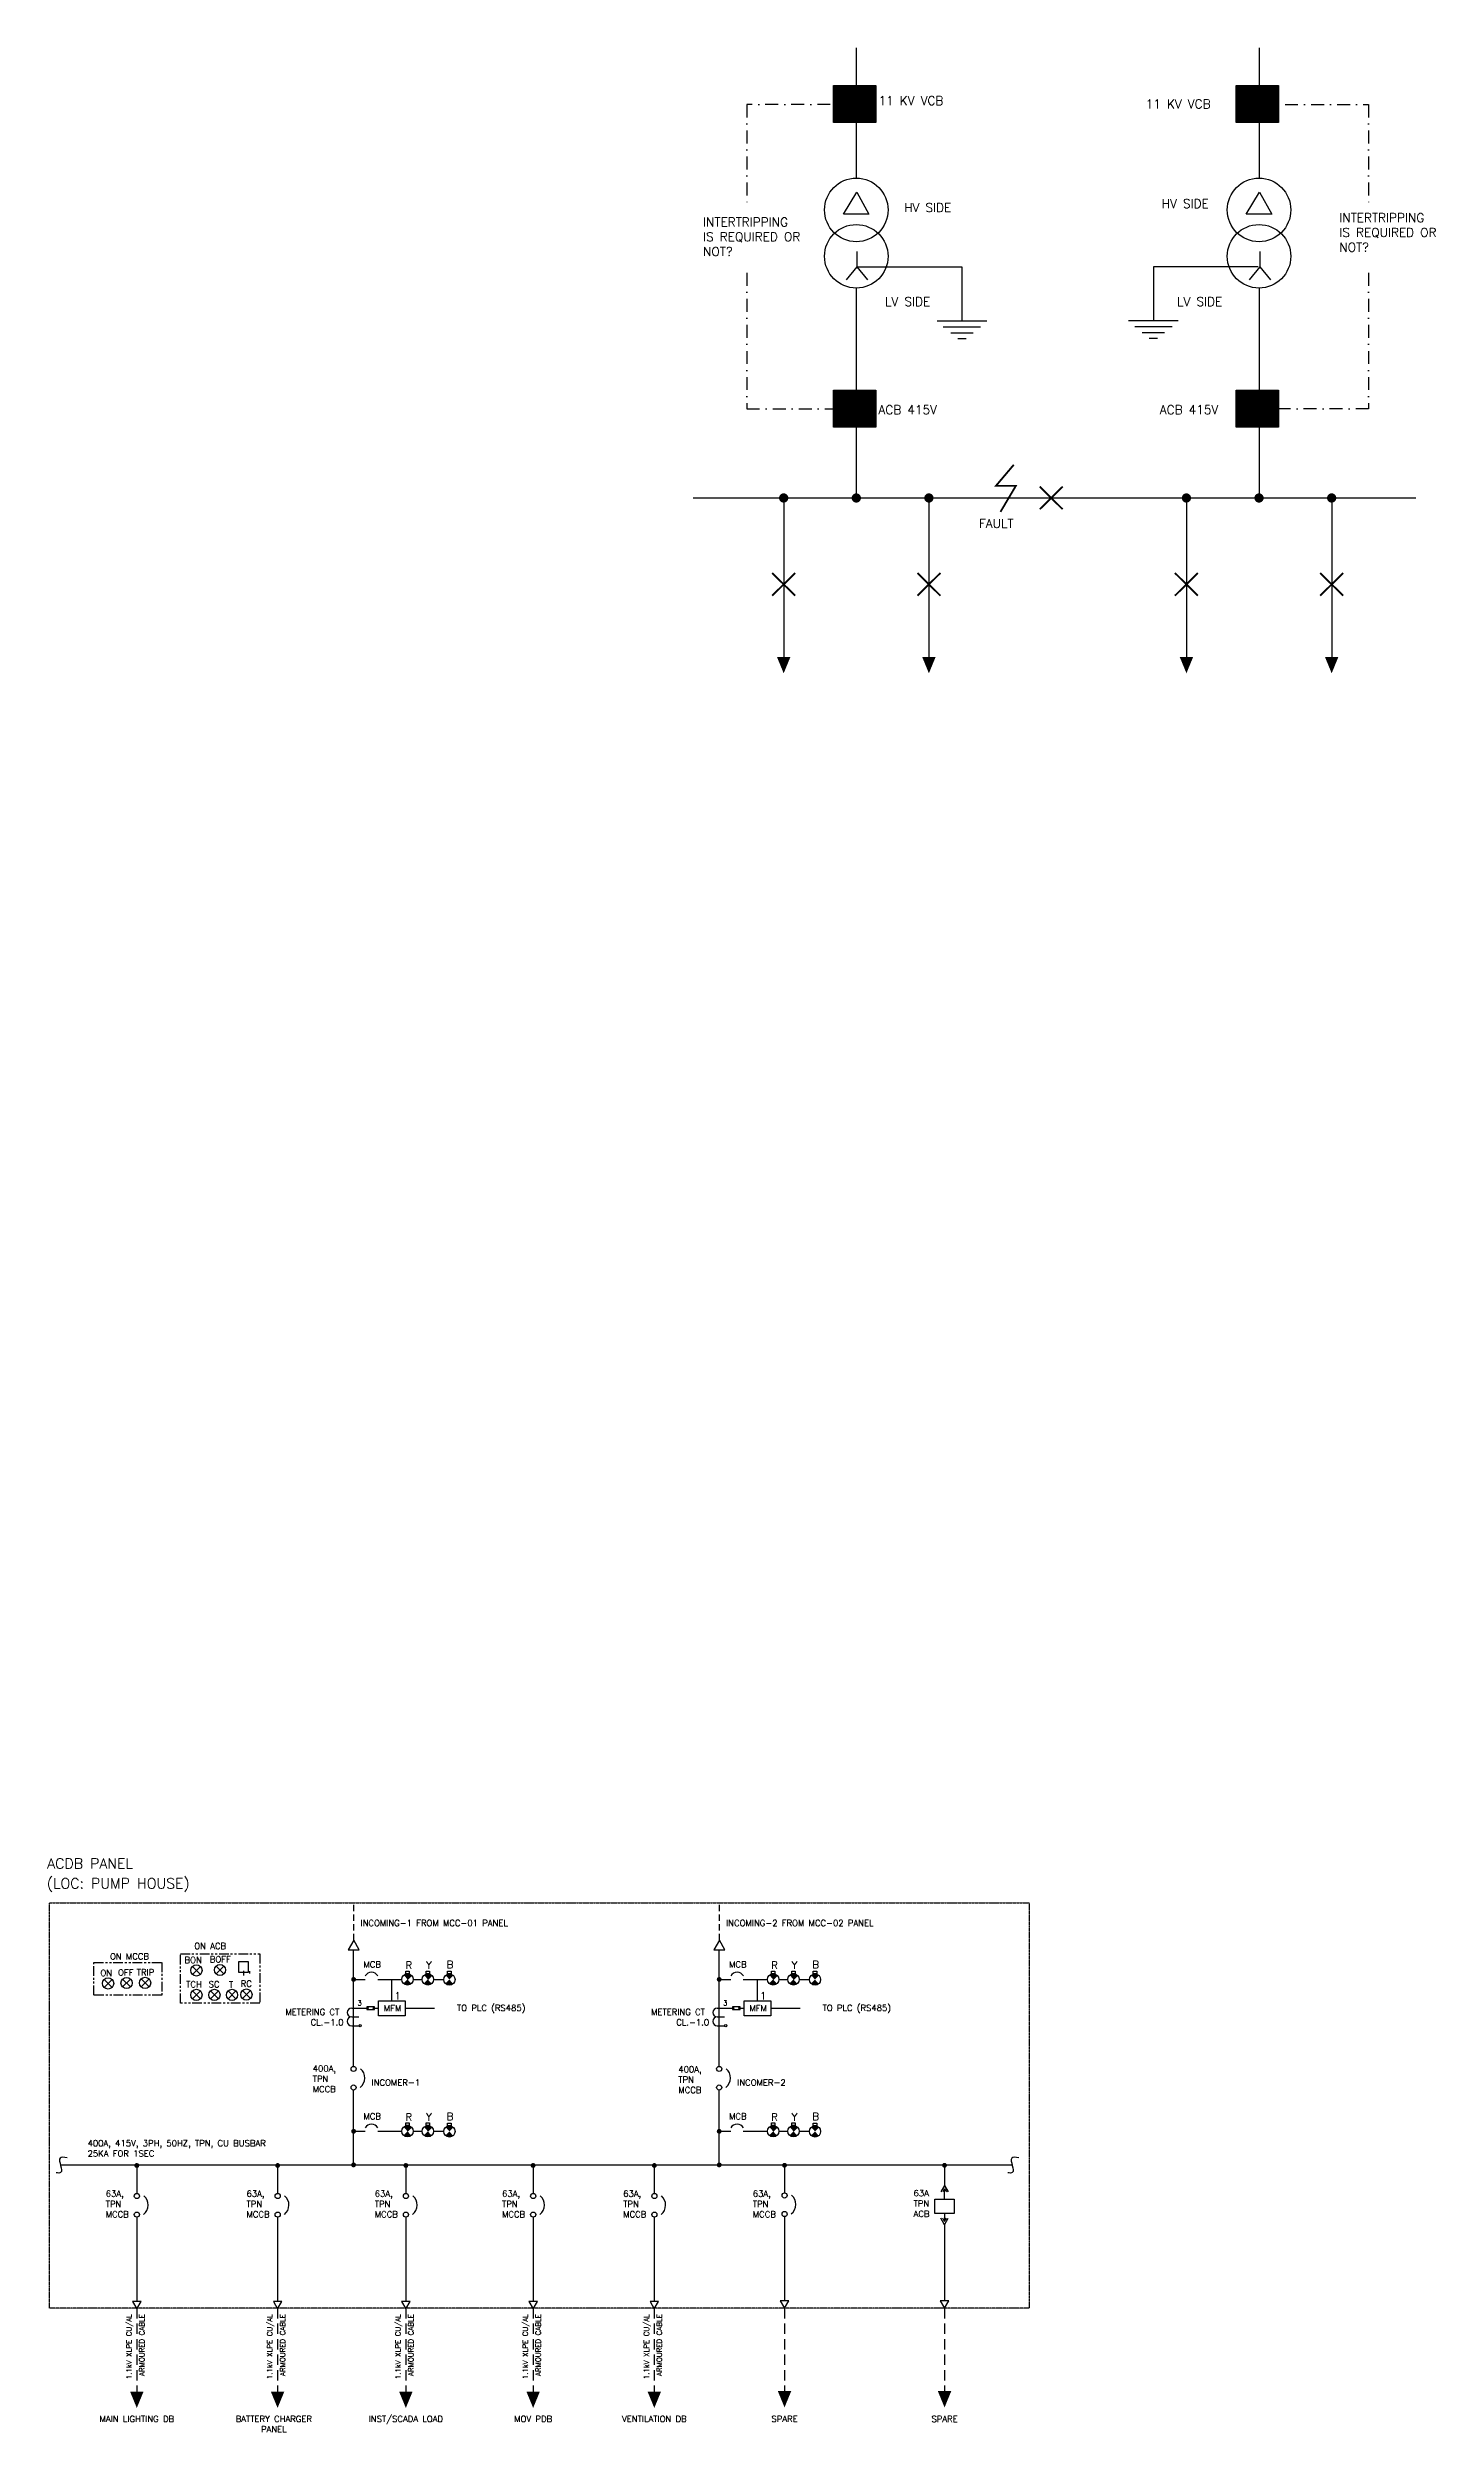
# Model space of a CAD drawing. Header units: metres. Extents: x -3672 to -87, y 1764 to 2695.
# Drawn here: x -3672 to -3134, y 1771 to 2695 of the extents above; entities that cross this region are included whole.
import ezdxf
from ezdxf.enums import TextEntityAlignment as Align

# ---------------------------------------------------------------- set-up
doc = ezdxf.new("R2010")
doc.units = ezdxf.units.M
doc.header["$MEASUREMENT"] = 0
for name, pattern in [('DASHDOT2', [0.5, 0.25, -0.125, 0, -0.125]), ('DASHED', [0.75, 0.5, -0.25]), ('DIVIDE2', [0.625, 0.25, -0.125, 0, -0.125, 0, -0.125]), ('HIDDEN', [0.375, 0.25, -0.125]), ('PHANTOM2', [1.25, 0.625, -0.125, 0.125, -0.125, 0.125, -0.125])]:
    doc.linetypes.add(name, pattern=pattern)
for name, color, linetype in [('BUSBAR', 4, 'Continuous'), ('ELEC_SYM', 6, 'Continuous'), ('LINE', 4, 'Continuous'), ('LOGO', 6, 'Continuous'), ('LOGO TEXT', 7, 'Continuous'), ('PANEL', 40, 'Continuous'), ('TEXT', 7, 'Continuous')]:
    doc.layers.add(name, color=color, linetype=linetype)
doc.layers.add('CABLE', color=30, linetype='Continuous', lineweight=20)
doc.styles.add('romans', font='Romans.shx')

# ---------------------------------------------------------------- blocks, each defined once
blk = doc.blocks.new('tr')
for p, q in [((0, 0), (-1.71, -2.95)), ((1.71, -2.95), (0, 0)), ((-1.71, -2.95), (1.71, -2.95))]:
    blk.add_line(p, q)
blk = doc.blocks.new('CG')
blk.add_lwpolyline([(0, 375), (-217, 0), (217, 0)], close=True)
blk = doc.blocks.new('Ect')
at = {"color": 0, "linetype": 'ByBlock'}
for p, q in [((0, 3), (2.5, 3)), ((0, 0), (2.5, 0)), ((0, -3), (2.5, -3))]:
    blk.add_line(p, q, dxfattribs=at)
for centre in [(0, 1.5), (0, -1.5)]:
    blk.add_arc(centre, 1.5, 90, 270, dxfattribs=at)
blk = doc.blocks.new('WQEWQ')
h = blk.add_hatch()
h.set_pattern_fill('ANSI31', color=2)
h.paths.add_polyline_path([(-3310.2, 2774.6), (-3333.1, 2774.6), (-3333.1, 2754.6), (-3310.2, 2754.6)])
at = {"color": 7}
blk.add_lwpolyline([(-3333.1, 2774.6), (-3310.2, 2774.6), (-3310.2, 2754.6), (-3333.1, 2754.6)], close=True, dxfattribs=at)
at = {"color": 7, "const_width": 1}
for points in [[(-3314.5, 2770.5), (-3320.8, 2764.4), (-3327, 2758.3)], [(-3327, 2770.5), (-3320.8, 2764.4), (-3314.5, 2758.3)]]:
    blk.add_lwpolyline(points, dxfattribs=at)

msp = doc.modelspace()

# ---------------------------------------------------------------- hatches: boundary and pattern name
at = {"linetype": 'DASHED', "lineweight": -3, "ltscale": 700}
h = msp.add_hatch(color=30, dxfattribs=at)
h.paths.add_polyline_path([(-3515.64, 1935.08), (-3522.01, 1936.39), (-3522, 1933.74)], flags=17)
edge = h.paths.add_edge_path(flags=17)
edge.add_line((-3515.64, 1935.08), (-3522.01, 1936.39))
edge.add_line((-3522, 1933.74), (-3522.01, 1936.39))
edge.add_line((-3522, 1933.74), (-3515.64, 1935.08))
h = msp.add_hatch(color=30, dxfattribs=at)
h.paths.add_polyline_path([(-3373.85, 1935.08), (-3380.22, 1936.39), (-3380.21, 1933.74)], flags=17)
edge = h.paths.add_edge_path(flags=17)
edge.add_line((-3373.85, 1935.08), (-3380.22, 1936.39))
edge.add_line((-3380.21, 1933.74), (-3380.22, 1936.39))
edge.add_line((-3380.21, 1933.74), (-3373.85, 1935.08))
at = {"layer": 'ELEC_SYM', "lineweight": -3}
h = msp.add_hatch(color=1, dxfattribs=at)
h.paths.add_polyline_path([(-3530.96, 1947.81, 0.395544), (-3533.95, 1947.9), (-3532.51, 1946.26)])
h.paths.add_polyline_path([(-3532.51, 1946.26), (-3534.05, 1944.71, 0.395108), (-3531.06, 1944.61)])
h = msp.add_hatch(color=2, dxfattribs=at)
h.paths.add_polyline_path([(-3523.07, 1947.81, 0.395544), (-3526.07, 1947.9), (-3524.62, 1946.26)])
h.paths.add_polyline_path([(-3524.62, 1946.26), (-3526.17, 1944.71, 0.395108), (-3523.18, 1944.61)])
h = msp.add_hatch(color=5, dxfattribs=at)
h.paths.add_polyline_path([(-3514.72, 1947.75, 0.395544), (-3517.72, 1947.85), (-3516.27, 1946.2)])
h.paths.add_polyline_path([(-3516.27, 1946.2), (-3517.82, 1944.65, 0.395108), (-3514.83, 1944.56)])
h = msp.add_hatch(color=1, dxfattribs=at)
h.paths.add_polyline_path([(-3389.17, 1947.81, 0.395544), (-3392.16, 1947.9), (-3390.72, 1946.26)])
h.paths.add_polyline_path([(-3390.72, 1946.26), (-3392.26, 1944.71, 0.395108), (-3389.27, 1944.61)])
h = msp.add_hatch(color=2, dxfattribs=at)
h.paths.add_polyline_path([(-3381.28, 1947.81, 0.395544), (-3384.28, 1947.9), (-3382.83, 1946.26)])
h.paths.add_polyline_path([(-3382.83, 1946.26), (-3384.38, 1944.71, 0.395108), (-3381.39, 1944.61)])
h = msp.add_hatch(color=5, dxfattribs=at)
h.paths.add_polyline_path([(-3372.93, 1947.75, 0.395544), (-3375.93, 1947.85), (-3374.48, 1946.2)])
h.paths.add_polyline_path([(-3374.48, 1946.2), (-3376.03, 1944.65, 0.395108), (-3373.04, 1944.56)])
h = msp.add_hatch(color=1, dxfattribs=at)
h.paths.add_polyline_path([(-3530.96, 1888.93, 0.395544), (-3533.95, 1889.02), (-3532.51, 1887.38)])
h.paths.add_polyline_path([(-3532.51, 1887.38), (-3534.05, 1885.83, 0.395108), (-3531.06, 1885.73)])
h = msp.add_hatch(color=2, dxfattribs=at)
h.paths.add_polyline_path([(-3523.07, 1888.93, 0.395544), (-3526.07, 1889.02), (-3524.62, 1887.38)])
h.paths.add_polyline_path([(-3524.62, 1887.38), (-3526.17, 1885.83, 0.395108), (-3523.18, 1885.73)])
h = msp.add_hatch(color=5, dxfattribs=at)
h.paths.add_polyline_path([(-3514.72, 1888.87, 0.395544), (-3517.72, 1888.97), (-3516.27, 1887.33)])
h.paths.add_polyline_path([(-3516.27, 1887.33), (-3517.82, 1885.77, 0.395108), (-3514.83, 1885.68)])
h = msp.add_hatch(color=1, dxfattribs=at)
h.paths.add_polyline_path([(-3389.17, 1888.93, 0.395544), (-3392.16, 1889.02), (-3390.72, 1887.38)])
h.paths.add_polyline_path([(-3390.72, 1887.38), (-3392.26, 1885.83, 0.395108), (-3389.27, 1885.73)])
h = msp.add_hatch(color=2, dxfattribs=at)
h.paths.add_polyline_path([(-3381.28, 1888.93, 0.395544), (-3384.28, 1889.02), (-3382.83, 1887.38)])
h.paths.add_polyline_path([(-3382.83, 1887.38), (-3384.38, 1885.83, 0.395108), (-3381.39, 1885.73)])
h = msp.add_hatch(color=5, dxfattribs=at)
h.paths.add_polyline_path([(-3372.93, 1888.87, 0.395544), (-3375.93, 1888.97), (-3374.48, 1887.33)])
h.paths.add_polyline_path([(-3374.48, 1887.33), (-3376.03, 1885.77, 0.395108), (-3373.04, 1885.68)])

# ---------------------------------------------------------------- linework, layer by layer
at = {"color": 7}
for p, q in [((-3358.47, 2601.86), (-3358.47, 2520.5)), ((-3202.27, 2601.86), (-3202.27, 2520.5)), ((-3386.63, 2520.5), (-3386.63, 2458.9)), ((-3330.31, 2520.5), (-3330.31, 2458.9)), ((-3230.43, 2520.5), (-3230.43, 2458.9)), ((-3174.11, 2520.5), (-3174.11, 2458.9))]:
    msp.add_line(p, q, dxfattribs=at)
at = {"color": 4, "linetype": 'HIDDEN', "lineweight": -3, "ltscale": 10}
for p, q in [((-3553.35, 1961.47), (-3553.35, 1975.97)), ((-3411.56, 1961.47), (-3411.56, 1975.97))]:
    msp.add_line(p, q, dxfattribs=at)
at = {"color": 1, "lineweight": -3}
for p, q in [((-3615.92, 1948.22), (-3612.85, 1951.29)), ((-3615.92, 1951.29), (-3612.85, 1948.22)), ((-3606.78, 1948.38), (-3603.71, 1951.45)), ((-3606.78, 1951.45), (-3603.71, 1948.38)), ((-3650.16, 1943.16), (-3647.09, 1946.23)), ((-3650.16, 1946.23), (-3647.09, 1943.16)), ((-3643, 1943.32), (-3639.93, 1946.39)), ((-3643, 1946.39), (-3639.93, 1943.32)), ((-3635.81, 1943.38), (-3632.74, 1946.45)), ((-3635.81, 1946.45), (-3632.74, 1943.38)), ((-3615.92, 1938.73), (-3612.85, 1941.8)), ((-3615.92, 1941.8), (-3612.85, 1938.73)), ((-3608.94, 1938.73), (-3605.87, 1941.8)), ((-3608.94, 1941.8), (-3605.87, 1938.73)), ((-3602.1, 1938.73), (-3599.03, 1941.8)), ((-3602.1, 1941.8), (-3599.03, 1938.73)), ((-3596.53, 1938.84), (-3593.45, 1941.91)), ((-3596.53, 1941.91), (-3593.45, 1938.84))]:
    msp.add_line(p, q, dxfattribs=at)
at = {"lineweight": -3, "ltscale": 10}
for p, q in [((-3598.11, 1953.05), (-3598.11, 1949.09)), ((-3594.23, 1953.05), (-3598.11, 1953.05)), ((-3594.23, 1949.09), (-3594.23, 1953.05)), ((-3598.11, 1949.09), (-3594.23, 1949.09))]:
    msp.add_line(p, q, dxfattribs=at)
at = {"lineweight": -3}
for p, q in [((-3596.17, 1949.64), (-3596.17, 1947.73)), ((-3593.75, 1949.45), (-3593.75, 1948.5))]:
    msp.add_line(p, q, dxfattribs=at)
at = {"color": 6, "lineweight": -3}
for p, q in [((-3327.98, 1861.11), (-3320.51, 1861.11)), ((-3327.95, 1855.51), (-3327.95, 1861.11)), ((-3324.24, 1866.39), (-3325.69, 1863.88)), ((-3324.24, 1865.14), (-3324.97, 1863.88)), ((-3324.24, 1866.39), (-3322.8, 1863.88)), ((-3324.24, 1861.11), (-3324.24, 1865.14)), ((-3324.24, 1865.14), (-3323.52, 1863.88)), ((-3320.51, 1861.11), (-3320.51, 1855.51)), ((-3320.51, 1855.51), (-3327.98, 1855.51)), ((-3324.24, 1851.19), (-3325.69, 1853.7)), ((-3324.24, 1852.44), (-3324.97, 1853.7)), ((-3324.24, 1855.51), (-3324.24, 1852.44)), ((-3324.24, 1852.44), (-3323.52, 1853.7)), ((-3324.24, 1851.19), (-3322.8, 1853.7))]:
    msp.add_line(p, q, dxfattribs=at)
at = {"color": 30, "linetype": 'DASHED', "lineweight": -3, "ltscale": 8}
for p, q in [((-3637.5, 1818.85), (-3637.5, 1786.5)), ((-3582.9, 1818.85), (-3582.9, 1786.5)), ((-3533.16, 1818.85), (-3533.16, 1786.5)), ((-3483.79, 1818.85), (-3483.79, 1786.5)), ((-3436.8, 1818.85), (-3436.8, 1786.5)), ((-3386.3, 1818.85), (-3386.3, 1786.71)), ((-3324.24, 1818.83), (-3324.24, 1786.69))]:
    msp.add_line(p, q, dxfattribs=at)
at = {"color": 7}
for points in [[(-3358.47, 2695.04), (-3358.47, 2644.47)], [(-3202.27, 2695.04), (-3202.27, 2644.47)], [(-3353.56, 2630.53), (-3363.42, 2630.53), (-3358.32, 2639.01), (-3353.56, 2630.53)], [(-3197.36, 2630.53), (-3207.22, 2630.53), (-3202.12, 2639.01), (-3197.36, 2630.53)], [(-3362.22, 2605.12), (-3358.08, 2610.07), (-3358.08, 2616.03)], [(-3206.02, 2605.12), (-3201.89, 2610.07), (-3201.89, 2616.03)], [(-3362.22, 2605.12), (-3358.08, 2610.07)], [(-3353.95, 2605.12), (-3358.08, 2610.07)], [(-3358.08, 2610.07), (-3317.52, 2610.07), (-3317.52, 2589.16)], [(-3202.66, 2610.07), (-3243.23, 2610.07), (-3243.23, 2589.16)], [(-3206.02, 2605.12), (-3201.89, 2610.07)], [(-3197.75, 2605.12), (-3201.89, 2610.07)], [(-3327.16, 2589.16), (-3307.87, 2589.16)], [(-3233.58, 2589.16), (-3252.87, 2589.16)], [(-3324.77, 2586.86), (-3310.26, 2586.86)], [(-3321.85, 2584.56), (-3313.18, 2584.56)], [(-3319.13, 2582.26), (-3315.9, 2582.26)], [(-3235.97, 2586.86), (-3250.48, 2586.86)], [(-3238.89, 2584.56), (-3247.56, 2584.56)], [(-3241.61, 2582.26), (-3244.84, 2582.26)], [(-3421.7, 2520.5), (-3141.44, 2520.5)]]:
    msp.add_lwpolyline(points, dxfattribs=at)
at = {"color": 1, "linetype": 'DASHDOT2', "ltscale": 20}
for points in [[(-3358.47, 2673.04), (-3400.95, 2673.04), (-3400.95, 2634.23)], [(-3202.27, 2673.04), (-3159.79, 2673.04), (-3159.79, 2634.23)], [(-3400.95, 2607.76), (-3400.95, 2555.01), (-3358.47, 2555.01)], [(-3159.79, 2607.76), (-3159.79, 2555.01), (-3202.27, 2555.01)]]:
    msp.add_lwpolyline(points, dxfattribs=at)
at = {"color": 1, "const_width": 0.715}
msp.add_lwpolyline([(-3297.39, 2533.38), (-3304.29, 2525.23), (-3296.57, 2525.23), (-3302.55, 2515.12)], dxfattribs=at)
at = {"color": 7, "const_width": 0.715}
for points in [[(-3278.43, 2524.9), (-3282.88, 2520.5), (-3287.34, 2516.11)], [(-3287.34, 2524.9), (-3282.88, 2520.5), (-3278.43, 2516.11)], [(-3382.18, 2491.42), (-3386.63, 2487.02), (-3391.08, 2482.63)], [(-3391.08, 2491.42), (-3386.63, 2487.02), (-3382.18, 2482.63)], [(-3334.76, 2491.42), (-3330.31, 2487.02), (-3325.86, 2482.63)], [(-3325.86, 2491.42), (-3330.31, 2487.02), (-3334.76, 2482.63)], [(-3225.98, 2491.42), (-3230.43, 2487.02), (-3234.89, 2482.63)], [(-3234.89, 2491.42), (-3230.43, 2487.02), (-3225.98, 2482.63)], [(-3178.57, 2491.42), (-3174.11, 2487.02), (-3169.66, 2482.63)], [(-3169.66, 2491.42), (-3174.11, 2487.02), (-3178.57, 2482.63)]]:
    msp.add_lwpolyline(points, dxfattribs=at)
at = {"color": 3, "linetype": 'Continuous', "lineweight": -3}
for points, const_width in [([(-3387.52, 2520.5, 1), (-3385.74, 2520.5, 1)], 1.82), ([(-3359.36, 2520.5, 1), (-3357.58, 2520.5, 1)], 1.82), ([(-3331.2, 2520.5, 1), (-3329.42, 2520.5, 1)], 1.82), ([(-3231.32, 2520.5, 1), (-3229.55, 2520.5, 1)], 1.82), ([(-3203.16, 2520.5, 1), (-3201.39, 2520.5, 1)], 1.82), ([(-3175, 2520.5, 1), (-3173.22, 2520.5, 1)], 1.82), ([(-3553.88, 1946.26, 1), (-3552.96, 1946.26, 1)], 0.95), ([(-3412.09, 1946.26, 1), (-3411.17, 1946.26, 1)], 0.95), ([(-3553.88, 1887.38, 1), (-3552.96, 1887.38, 1)], 0.95), ([(-3412.09, 1887.38, 1), (-3411.17, 1887.38, 1)], 0.95), ([(-3637.96, 1874.13, 1), (-3637.03, 1874.13, 1)], 0.95), ([(-3583.36, 1874.13, 1), (-3582.44, 1874.13, 1)], 0.95), ([(-3553.89, 1874.36, 1), (-3552.96, 1874.36, 1)], 0.95), ([(-3533.62, 1874.13, 1), (-3532.7, 1874.13, 1)], 0.95), ([(-3484.26, 1874.13, 1), (-3483.33, 1874.13, 1)], 0.95), ([(-3437.27, 1874.13, 1), (-3436.34, 1874.13, 1)], 0.95), ([(-3412.1, 1874.36, 1), (-3411.17, 1874.36, 1)], 0.95), ([(-3386.77, 1874.22, 1), (-3385.84, 1874.22, 1)], 0.95), ([(-3324.71, 1874.2, 1), (-3323.78, 1874.2, 1)], 0.95)]:
    msp.add_lwpolyline(points, format="xyb", close=True, dxfattribs=dict(at, const_width=const_width))
at = {"linetype": 'PHANTOM2', "lineweight": -3, "ltscale": 6}
for points in [[(-3654.12, 1952.88), (-3627.73, 1952.88), (-3627.73, 1940.16), (-3654.12, 1940.16)], [(-3620.6, 1956.13), (-3589.73, 1956.13), (-3589.73, 1937.03), (-3620.6, 1937.03)]]:
    msp.add_lwpolyline(points, close=True, dxfattribs=at)
at = {"lineweight": -3}
for points in [[(-3548.26, 1934.54), (-3545.33, 1934.54), (-3545.33, 1935.65), (-3548.26, 1935.65)], [(-3406.47, 1934.54), (-3403.54, 1934.54), (-3403.54, 1935.65), (-3406.47, 1935.65)]]:
    msp.add_lwpolyline(points, close=True, dxfattribs=at)
at = {"color": 7}
for centre in [(-3358.47, 2632.16), (-3202.27, 2632.16), (-3358.47, 2614.18), (-3202.27, 2614.18)]:
    msp.add_circle(centre, 12.31, dxfattribs=at)
at = {"color": 1, "lineweight": -3}
for centre in [(-3614.38, 1949.75), (-3605.24, 1949.92), (-3648.63, 1944.69), (-3641.47, 1944.86), (-3634.27, 1944.92), (-3614.38, 1940.27), (-3607.4, 1940.27), (-3600.57, 1940.27), (-3594.99, 1940.38)]:
    msp.add_circle(centre, 2.17, dxfattribs=at)
at = {"lineweight": -3}
for centre in [(-3547.84, 1935.11), (-3545.75, 1935.11), (-3406.05, 1935.11), (-3403.96, 1935.11)]:
    msp.add_circle(centre, 0.141, dxfattribs=at)
at = {"lineweight": -3, "ltscale": 10}
for centre in [(-3550.88, 1928.3), (-3409.09, 1928.3)]:
    msp.add_circle(centre, 0.446, dxfattribs=at)
at = {"color": 6, "linetype": 'Continuous', "lineweight": -3, "ltscale": 500}
for centre in [(-3553.72, 1908.06), (-3411.93, 1908.06), (-3637.77, 1858.8), (-3583.17, 1858.8), (-3533.43, 1858.8), (-3484.06, 1858.8), (-3437.07, 1858.8), (-3386.57, 1859.02)]:
    msp.add_arc(centre, 4.67, 308.48291, 49.87806, dxfattribs=at)
at = {"color": 7}
for points in [[(-3389.25, 2458.9), (-3384.01, 2458.9), (-3386.63, 2452.54)], [(-3332.93, 2458.9), (-3327.69, 2458.9), (-3330.31, 2452.54)], [(-3233.05, 2458.9), (-3227.82, 2458.9), (-3230.43, 2452.54)], [(-3176.73, 2458.9), (-3171.5, 2458.9), (-3174.11, 2452.54)]]:
    msp.add_solid(points, dxfattribs=at)
at = {"color": 30, "linetype": 'DASHED', "lineweight": -3, "ltscale": 700}
for points in [[(-3640.11, 1786.5), (-3634.88, 1786.5), (-3637.5, 1780.14)], [(-3585.52, 1786.5), (-3580.28, 1786.5), (-3582.9, 1780.14)], [(-3535.78, 1786.5), (-3530.54, 1786.5), (-3533.16, 1780.14)], [(-3486.41, 1786.5), (-3481.18, 1786.5), (-3483.79, 1780.14)], [(-3439.42, 1786.5), (-3434.19, 1786.5), (-3436.8, 1780.14)], [(-3388.92, 1786.71), (-3383.69, 1786.71), (-3386.3, 1780.35)], [(-3326.86, 1786.69), (-3321.63, 1786.69), (-3324.24, 1780.33)]]:
    msp.add_solid(points, dxfattribs=at)
at = {"layer": 'BUSBAR', "color": 5, "lineweight": -3}
msp.add_lwpolyline([(-3298, 1874.2), (-3667.07, 1874.2)], dxfattribs=at)
for points in [[(-3664.54, 1877.13), (-3667.26, 1877.02), (-3667.03, 1871.37), (-3668.83, 1871.3)], [(-3295.47, 1877.12), (-3298.19, 1877.01), (-3297.96, 1871.36), (-3299.76, 1871.29)]]:
    msp.add_spline(points, degree=3, dxfattribs=at)
at = {"layer": 'CABLE', "color": 30, "lineweight": -3}
for p, q in [((-3533.36, 1935.09), (-3522, 1935.09)), ((-3391.58, 1935.09), (-3380.22, 1935.09))]:
    msp.add_line(p, q, dxfattribs=at)
at = {"layer": 'ELEC_SYM', "color": 1, "lineweight": -3}
for p, q in [((-3532.51, 1946.26), (-3530.96, 1947.81)), ((-3390.72, 1946.26), (-3389.17, 1947.81)), ((-3532.51, 1887.38), (-3530.96, 1888.93)), ((-3390.72, 1887.38), (-3389.17, 1888.93))]:
    msp.add_line(p, q, dxfattribs=at)
at = {"layer": 'ELEC_SYM', "color": 6, "lineweight": -3}
for p, q in [((-3530.32, 1946.26), (-3526.81, 1946.26)), ((-3522.43, 1946.26), (-3518.37, 1946.26)), ((-3388.53, 1946.26), (-3385.02, 1946.26)), ((-3380.64, 1946.26), (-3376.59, 1946.26)), ((-3530.32, 1887.38), (-3526.81, 1887.38)), ((-3522.43, 1887.38), (-3518.37, 1887.38)), ((-3388.53, 1887.38), (-3385.02, 1887.38)), ((-3380.64, 1887.38), (-3376.59, 1887.38))]:
    msp.add_line(p, q, dxfattribs=at)
at = {"layer": 'ELEC_SYM', "color": 2, "lineweight": -3}
for p, q in [((-3524.62, 1946.26), (-3523.07, 1947.81)), ((-3382.83, 1946.26), (-3381.28, 1947.81)), ((-3524.62, 1887.38), (-3523.07, 1888.93)), ((-3382.83, 1887.38), (-3381.28, 1888.93))]:
    msp.add_line(p, q, dxfattribs=at)
at = {"layer": 'ELEC_SYM', "color": 1, "lineweight": -3}
for points in [[(-3533.19, 1949.49), (-3531.82, 1949.49), (-3531.82, 1948.45), (-3533.19, 1948.45)], [(-3391.4, 1949.49), (-3390.03, 1949.49), (-3390.03, 1948.45), (-3391.4, 1948.45)], [(-3533.19, 1890.61), (-3531.82, 1890.61), (-3531.82, 1889.57), (-3533.19, 1889.57)], [(-3391.4, 1890.61), (-3390.03, 1890.61), (-3390.03, 1889.57), (-3391.4, 1889.57)]]:
    msp.add_lwpolyline(points, close=True, dxfattribs=at)
at = {"layer": 'ELEC_SYM', "color": 2, "lineweight": -3}
for points in [[(-3525.31, 1949.49), (-3523.94, 1949.49), (-3523.94, 1948.45), (-3525.31, 1948.45)], [(-3383.52, 1949.49), (-3382.15, 1949.49), (-3382.15, 1948.45), (-3383.52, 1948.45)], [(-3525.31, 1890.61), (-3523.94, 1890.61), (-3523.94, 1889.57), (-3525.31, 1889.57)], [(-3383.52, 1890.61), (-3382.15, 1890.61), (-3382.15, 1889.57), (-3383.52, 1889.57)]]:
    msp.add_lwpolyline(points, close=True, dxfattribs=at)
at = {"layer": 'ELEC_SYM', "color": 5, "lineweight": -3}
for points in [[(-3516.96, 1949.44), (-3515.59, 1949.44), (-3515.59, 1948.4), (-3516.96, 1948.4)], [(-3375.17, 1949.44), (-3373.8, 1949.44), (-3373.8, 1948.4), (-3375.17, 1948.4)], [(-3516.96, 1890.56), (-3515.59, 1890.56), (-3515.59, 1889.52), (-3516.96, 1889.52)], [(-3375.17, 1890.56), (-3373.8, 1890.56), (-3373.8, 1889.52), (-3375.17, 1889.52)]]:
    msp.add_lwpolyline(points, close=True, dxfattribs=at)
at = {"layer": 'ELEC_SYM', "color": 6, "lineweight": -3, "flags": 128}
for points in [[(-3543.73, 1938.01), (-3533.36, 1938.01), (-3533.36, 1932.18), (-3543.73, 1932.18)], [(-3401.94, 1938.01), (-3391.58, 1938.01), (-3391.58, 1932.18), (-3401.94, 1932.18)]]:
    msp.add_lwpolyline(points, close=True, dxfattribs=at)
at = {"layer": 'ELEC_SYM', "color": 1, "lineweight": -3}
for centre in [(-3532.51, 1946.26), (-3390.72, 1946.26), (-3532.51, 1887.38), (-3390.72, 1887.38)]:
    msp.add_circle(centre, 2.19, dxfattribs=at)
at = {"layer": 'ELEC_SYM', "color": 2, "lineweight": -3}
for centre in [(-3524.62, 1946.26), (-3382.83, 1946.26), (-3524.62, 1887.38), (-3382.83, 1887.38)]:
    msp.add_circle(centre, 2.19, dxfattribs=at)
at = {"layer": 'ELEC_SYM', "color": 5, "lineweight": -3}
for centre in [(-3516.27, 1946.2), (-3374.48, 1946.2), (-3516.27, 1887.33), (-3374.48, 1887.33)]:
    msp.add_circle(centre, 2.19, dxfattribs=at)
at = {"layer": 'ELEC_SYM', "color": 0, "lineweight": -3}
for centre in [(-3553.42, 1911.56), (-3553.42, 1904.36), (-3411.63, 1911.56), (-3411.63, 1904.36), (-3637.46, 1862.3), (-3582.86, 1862.3), (-3533.13, 1862.3), (-3483.76, 1862.3), (-3436.77, 1862.3), (-3386.27, 1862.52), (-3637.46, 1855.1), (-3582.86, 1855.1), (-3533.13, 1855.1), (-3483.76, 1855.1), (-3436.77, 1855.1), (-3386.27, 1855.32)]:
    msp.add_circle(centre, 1, dxfattribs=at)
at = {"layer": 'ELEC_SYM', "color": 230, "lineweight": -3}
for centre in [(-3546.48, 1946.29), (-3404.69, 1946.29), (-3546.48, 1887.41), (-3404.69, 1887.41)]:
    msp.add_ellipse(centre, major_axis=(-1.95, -1.95), ratio=1, start_param=2.846152, end_param=5.00783, dxfattribs=at)
at = {"layer": 'LINE', "color": 4, "lineweight": -3}
for p, q in [((-3553.42, 1912.56), (-3553.42, 1957.78)), ((-3411.63, 1912.56), (-3411.63, 1957.78)), ((-3553.42, 1946.26), (-3548.9, 1946.26)), ((-3544.07, 1946.26), (-3535, 1946.26)), ((-3535.09, 1946.26), (-3534.7, 1946.26)), ((-3530.32, 1946.26), (-3526.81, 1946.26)), ((-3522.43, 1946.26), (-3518.46, 1946.26)), ((-3411.63, 1946.26), (-3407.12, 1946.26)), ((-3402.28, 1946.26), (-3393.21, 1946.26)), ((-3393.3, 1946.26), (-3392.91, 1946.26)), ((-3388.53, 1946.26), (-3385.02, 1946.26)), ((-3380.64, 1946.26), (-3376.67, 1946.26)), ((-3551.68, 1935.09), (-3548.26, 1935.09)), ((-3545.33, 1935.09), (-3543.73, 1935.09)), ((-3409.89, 1935.09), (-3406.47, 1935.09)), ((-3403.54, 1935.09), (-3401.94, 1935.09)), ((-3553.42, 1874.2), (-3553.42, 1903.36)), ((-3411.63, 1874.2), (-3411.63, 1903.36)), ((-3553.42, 1887.38), (-3548.9, 1887.38)), ((-3544.07, 1887.38), (-3535, 1887.38)), ((-3535.09, 1887.38), (-3534.7, 1887.38)), ((-3530.32, 1887.38), (-3526.81, 1887.38)), ((-3522.43, 1887.38), (-3518.46, 1887.38)), ((-3411.63, 1887.38), (-3407.12, 1887.38)), ((-3402.28, 1887.38), (-3393.21, 1887.38)), ((-3393.3, 1887.38), (-3392.91, 1887.38)), ((-3388.53, 1887.38), (-3385.02, 1887.38)), ((-3380.64, 1887.38), (-3376.67, 1887.38)), ((-3637.5, 1874), (-3637.5, 1863.3)), ((-3582.9, 1874), (-3582.9, 1863.3)), ((-3533.16, 1874), (-3533.16, 1863.3)), ((-3483.79, 1874), (-3483.79, 1863.3)), ((-3436.8, 1874), (-3436.8, 1863.3)), ((-3386.3, 1874.22), (-3386.3, 1863.52)), ((-3324.24, 1874.17), (-3324.24, 1866.39)), ((-3637.5, 1854.1), (-3637.5, 1821.47)), ((-3582.9, 1854.1), (-3582.9, 1821.47)), ((-3533.16, 1854.1), (-3533.16, 1821.47)), ((-3483.79, 1854.1), (-3483.79, 1821.47)), ((-3436.8, 1854.1), (-3436.8, 1821.47)), ((-3386.3, 1854.32), (-3386.3, 1821.68)), ((-3324.24, 1851.19), (-3324.24, 1821.66))]:
    msp.add_line(p, q, dxfattribs=at)
for points in [[(-3538.55, 1938.01), (-3538.55, 1941.22), (-3538.55, 1941.22), (-3538.55, 1946.26)], [(-3396.76, 1938.01), (-3396.76, 1941.22), (-3396.76, 1941.22), (-3396.76, 1946.26)]]:
    msp.add_lwpolyline(points, dxfattribs=at)
at = {"layer": 'PANEL', "color": 6, "linetype": 'DIVIDE2', "lineweight": -3}
msp.add_lwpolyline([(-3671.32, 1975.97), (-3291.45, 1975.97), (-3291.45, 1818.85), (-3671.32, 1818.85)], close=True, dxfattribs=at)

# ---------------------------------------------------------------- block references
at = {"color": 7, "xscale": 0.7152698243424522, "yscale": 0.7152698243424522, "zscale": 0.7152698243424522}
for p in [(-983.22, 695.75), (-827.02, 695.75), (-983.22, 577.71), (-827.02, 577.71)]:
    msp.add_blockref('WQEWQ', p, dxfattribs=at)
at = {"color": 3, "linetype": 'Continuous', "lineweight": -3, "xscale": 0.9600000000000002, "yscale": 0.9600000000000002, "zscale": 0.9600000000000002, "rotation": 180}
for p in [(-3637.5, 1818.63), (-3582.9, 1818.63), (-3533.16, 1818.63), (-3483.79, 1818.63), (-3436.8, 1818.63), (-3386.3, 1818.85), (-3324.24, 1818.83)]:
    msp.add_blockref('tr', p, dxfattribs=at)
at = {"layer": 'ELEC_SYM', "color": 1, "lineweight": -3, "xscale": 1.131990989291668, "yscale": 1.131990989291668, "zscale": 1.131990989291668}
for p in [(-3554.16, 1931.7), (-3412.37, 1931.7)]:
    msp.add_blockref('Ect', p, dxfattribs=at)
at = {"layer": 'LOGO TEXT', "lineweight": -3, "xscale": 0.00984251968503937, "yscale": 0.00984251968503937, "zscale": 0.00984251968503937}
for p in [(-3553.35, 1957.78), (-3411.56, 1957.78)]:
    msp.add_blockref('CG', p, dxfattribs=at)

# ---------------------------------------------------------------- texts
at = {"layer": 'LOGO', "style": 'romans'}
msp.add_text('ACDB PANEL', height=4, dxfattribs=at).set_placement((-3672.24, 1989.19))
at = {"layer": 'TEXT', "lineweight": -3, "style": 'romans'}
for s, height, p in [('11 KV VCB', 3.434, (-3349.84, 2672.8)), ('11 KV VCB', 3.434, (-3246.24, 2671.51)), ('HV SIDE', 3.434, (-3339.89, 2631.36)), ('HV SIDE', 3.434, (-3240.03, 2632.87)), ('LV SIDE', 3.434, (-3347.3, 2594.91)), ('LV SIDE', 3.434, (-3234.05, 2594.91)), ('ACB 415V', 3.434, (-3349.84, 2552.98)), ('ACB 415V', 3.434, (-3240.75, 2553.01)), ('FAULT', 3.434, (-3310.91, 2508.9)), ('(LOC: PUMP HOUSE)', 4, (-3672.39, 1981.5)), ('BON', 2.4, (-3618.98, 1952.6, -0.72)), ('BOFF', 2.4, (-3609.2, 1952.82, -0.72)), ('R', 2.88, (-3533.27, 1950.32)), ('Y', 2.88, (-3525.32, 1950.38)), ('B', 2.88, (-3517.31, 1950.57)), ('R', 2.88, (-3391.48, 1950.32)), ('Y', 2.88, (-3383.53, 1950.38)), ('B', 2.88, (-3375.52, 1950.57)), ('ON', 2.4, (-3651.61, 1947.57, -0.72)), ('OFF', 2.4, (-3644.79, 1947.74, -0.72)), ('TRIP', 2.4, (-3637.53, 1947.79, -0.72)), ('TCH', 2.4, (-3618.35, 1943.18, -0.72)), ('SC', 2.4, (-3609.64, 1943.17, -0.72)), ('T', 2.4, (-3601.78, 1943.01, -0.72)), ('RC', 2.4, (-3597.21, 1943.41, -0.72)), ('1', 2.88, (-3537.57, 1938.49)), ('1', 2.88, (-3395.78, 1938.49)), ('TO PLC (RS485)', 2.4, (-3513.33, 1934.02)), ('TO PLC (RS485)', 2.4, (-3371.54, 1934.02)), ('R', 2.88, (-3533.27, 1891.44)), ('Y', 2.88, (-3525.32, 1891.5)), ('B', 2.88, (-3517.31, 1891.7)), ('R', 2.88, (-3391.48, 1891.44)), ('Y', 2.88, (-3383.53, 1891.5)), ('B', 2.88, (-3375.52, 1891.7))]:
    msp.add_text(s, height=height, dxfattribs=at).set_placement(p)
for s, p in [('ON ACB', (-3609.04, 1959.21)), ('ON MCCB', (-3640.33, 1955.16))]:
    msp.add_text(s, height=2.4, dxfattribs=at).set_placement(p, align=Align.MIDDLE)
for p in [(-3546.2, 1952.06), (-3404.41, 1952.06), (-3546.2, 1893.18), (-3404.41, 1893.18)]:
    msp.add_text('MCB', height=2.4, rotation=360, dxfattribs=at).set_placement(p, align=Align.MIDDLE)
at = {"layer": 'TEXT', "lineweight": -3, "style": 'romans', "width": 0.8}
for p in [(-3551.84, 1936.11), (-3410.05, 1936.11)]:
    msp.add_text('3', height=2, dxfattribs=at).set_placement(p)
at = {"layer": 'TEXT', "lineweight": -3, "style": 'romans'}
for p in [(-3538.31, 1935.09), (-3396.52, 1935.09)]:
    msp.add_text('MFM', height=2.4, dxfattribs=at).set_placement(p, align=Align.MIDDLE_CENTER)
for p in [(-3386.27, 1777.11), (-3324.21, 1777.09)]:
    msp.add_text('SPARE', height=2.4, dxfattribs=at).set_placement(p, align=Align.TOP_CENTER)
at = {"layer": 'TEXT', "char_height": 3.4335, "width": 41.5777, "style": 'romans'}
for s, insert, attachment_point in [('INTERTRIPPING IS REQUIRED OR NOT?', (-3417.88, 2629.19), 1), ('\\pxql;INTERTRIPPING IS REQUIRED OR NOT?', (-3129.56, 2630.85), 3)]:
    msp.add_mtext(s, dxfattribs=dict(at, insert=insert, attachment_point=attachment_point))
at = {"layer": 'TEXT', "lineweight": -3, "char_height": 2.4, "attachment_point": 4, "line_spacing_factor": 1.5, "style": 'romans'}
for s, insert, width in [('INCOMING-1 FROM MCC-01 PANEL ', (-3550.75, 1968.1), 65.8845), ('INCOMING-2 FROM MCC-02 PANEL ', (-3408.96, 1968.1), 65.8845), ('INCOMER-1', (-3546.46, 1906.28), 28.3809), ('INCOMER-2', (-3404.67, 1906.28), 28.3809)]:
    msp.add_mtext(s, dxfattribs=dict(at, insert=insert, width=width))
at = {"layer": 'TEXT', "lineweight": -3, "char_height": 2.4, "style": 'romans'}
for s, insert, width, attachment_point in [('METERING CT  CL.-1.0', (-3557.33, 1931.62), 27.6114, 6), ('METERING CT  CL.-1.0', (-3415.54, 1931.62), 27.6114, 6), ('400A,\\PTPN\\PMCCB ', (-3569.28, 1912.93), 5.4585, 1), ('400A,\\PTPN\\PMCCB ', (-3427.49, 1912.61), 5.4585, 1), ('400A, 415V, 3PH, 50HZ, TPN, CU BUSBAR 25KA FOR 1SEC', (-3656.59, 1880.77), 83.5998, 4), ('63A,\\PTPN\\PMCCB ', (-3649.56, 1864.39), 5.4585, 1), ('63A,\\PTPN\\PMCCB ', (-3594.96, 1864.39), 5.4585, 1), ('63A,\\PTPN\\PMCCB ', (-3545.22, 1864.39), 5.4585, 1), ('63A,\\PTPN\\PMCCB ', (-3495.85, 1864.39), 5.4585, 1), ('63A,\\PTPN\\PMCCB ', (-3448.86, 1864.39), 5.4585, 1), ('63A,\\PTPN\\PMCCB ', (-3398.61, 1864.39), 5.4585, 1), ('63A\\PTPN\\PACB ', (-3336.26, 1864.6), 5.4585, 1), ('MAIN LIGHTING DB', (-3637.49, 1777.11), 37.9252, 2), ('BATTERY CHARGER\\PPANEL', (-3584.36, 1777.11), 37.9252, 2), ('INST/SCADA LOAD', (-3533.15, 1777.11), 37.9252, 2), ('MOV PDB', (-3483.78, 1777.11), 37.9252, 2), ('VENTILATION DB', (-3436.79, 1777.11), 37.9252, 2)]:
    msp.add_mtext(s, dxfattribs=dict(at, insert=insert, width=width, attachment_point=attachment_point))
at = {"layer": 'TEXT', "lineweight": -3, "char_height": 2, "width": 35.8336, "attachment_point": 6, "rotation": 90, "line_spacing_factor": 1.5, "style": 'romans'}
for insert in [(-3638.05, 1816.51), (-3583.45, 1816.51), (-3533.71, 1816.51), (-3484.35, 1816.51), (-3437.36, 1816.51)]:
    msp.add_mtext('1.1kV XLPE CU/AL\\P ARMOURED CABLE', dxfattribs=dict(at, insert=insert))

doc.saveas('drawing.dxf')
